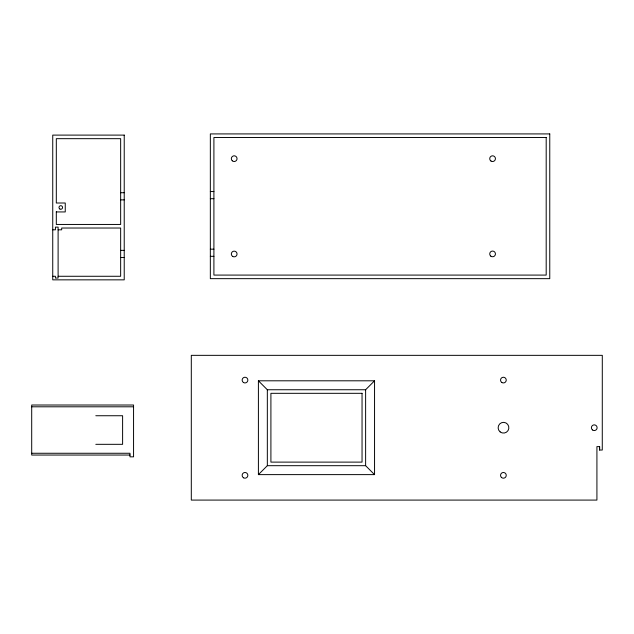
<?xml version="1.0" encoding="UTF-8"?>
<svg xmlns="http://www.w3.org/2000/svg" width="634" height="634" viewBox="0 0 634 634"><rect width="100%" height="100%" fill="white"/><g stroke="black" fill="none" stroke-linecap="round" stroke-linejoin="round"><path stroke-width="0.95" d="M599.598 450.045L599.598 446.621L596.919 446.613L596.919 500.083L191.302 500.083L191.302 355.341L602.3 355.341L602.276 450.037L599.598 450.045L599.621 446.621M258.403 474.62L267.334 465.689L365.62 465.689L374.551 474.62L374.551 380.804L258.403 380.804L258.403 474.62L374.551 474.62M258.403 380.804L267.334 389.744L365.62 389.744L374.551 380.804M210.337 191.547L213.904 191.547M120.65 192.728L124.224 192.728M210.337 198.696L213.904 198.696M120.65 199.876L124.224 199.876M56.315 211.938L65.254 211.938L65.254 203.007L56.315 203.007L56.315 138.672L120.65 138.672L120.65 224.452L56.315 224.452L56.315 211.629M52.741 229.809L55.42 229.809L55.42 227.131L58.106 227.131L58.106 278.057L55.42 278.057L55.42 276.273L52.741 276.273M58.106 229.809L61.68 229.809L61.68 228.026L120.65 228.026L120.65 276.273L58.106 276.273M210.337 249.17L213.904 249.17M120.65 250.359L124.224 250.359M210.337 256.318L213.904 256.318M120.65 257.507L124.224 257.507M31.7 406.798L133.56 406.798M95.805 415.738L122.608 415.738L122.608 444.323L95.805 444.323M31.7 453.262L129.986 453.262L129.986 456.837L133.56 456.837L133.56 405.015L31.7 405.015L31.7 455.046L129.986 455.046M365.62 389.744L365.62 465.689M267.334 389.744L267.334 465.689M549.765 133.917L210.337 133.917L210.337 278.659L549.765 278.659L549.765 133.917M124.224 135.105L52.741 135.105L52.741 279.848L124.224 279.848L124.224 135.105M546.191 137.491L213.904 137.491L213.904 275.085L546.191 275.085L546.191 137.491M362.046 393.318L270.908 393.318L270.908 462.115L362.046 462.115L362.046 393.318M490.993 161.044A2.861 2.861 0 0 0 495.439 158.849A2.861 2.861 0 0 0 491.318 156.099A2.861 2.861 0 0 0 490.993 161.044M490.779 256.128A2.861 2.861 0 0 0 495.408 254.361A2.861 2.861 0 0 0 491.564 251.238A2.861 2.861 0 0 0 490.779 256.128M232.282 160.798A2.861 2.861 0 0 0 236.989 159.245A2.861 2.861 0 0 0 233.296 155.948A2.861 2.861 0 0 0 232.282 160.798M232.694 256.429A2.861 2.861 0 0 0 237.045 254.06A2.861 2.861 0 0 0 232.821 251.476A2.861 2.861 0 0 0 232.694 256.429M59.889 209.022A1.783 1.783 0 0 0 62.568 207.477A1.783 1.783 0 0 0 59.889 205.923A1.783 1.783 0 0 0 59.889 209.022M501.795 382.461A2.861 2.861 0 0 0 506.241 380.289A2.861 2.861 0 0 0 502.136 377.523A2.861 2.861 0 0 0 501.795 382.461M243.567 477.814A2.861 2.861 0 0 0 247.854 475.334A2.861 2.861 0 0 0 243.567 472.861A2.861 2.861 0 0 0 243.567 477.814M243.567 382.564A2.861 2.861 0 0 0 247.854 380.091A2.861 2.861 0 0 0 243.567 377.618A2.861 2.861 0 0 0 243.567 382.564M500.163 431.912A5.357 5.357 0 0 0 508.801 428.505A5.357 5.357 0 0 0 501.534 422.727A5.357 5.357 0 0 0 500.163 431.912M501.367 477.354A2.861 2.861 0 0 0 506.154 476.079A2.861 2.861 0 0 0 502.651 472.576A2.861 2.861 0 0 0 501.367 477.354M592.433 429.915A2.861 2.861 0 0 0 597.077 428.188A2.861 2.861 0 0 0 593.265 425.034A2.861 2.861 0 0 0 592.433 429.915"/></g></svg>
